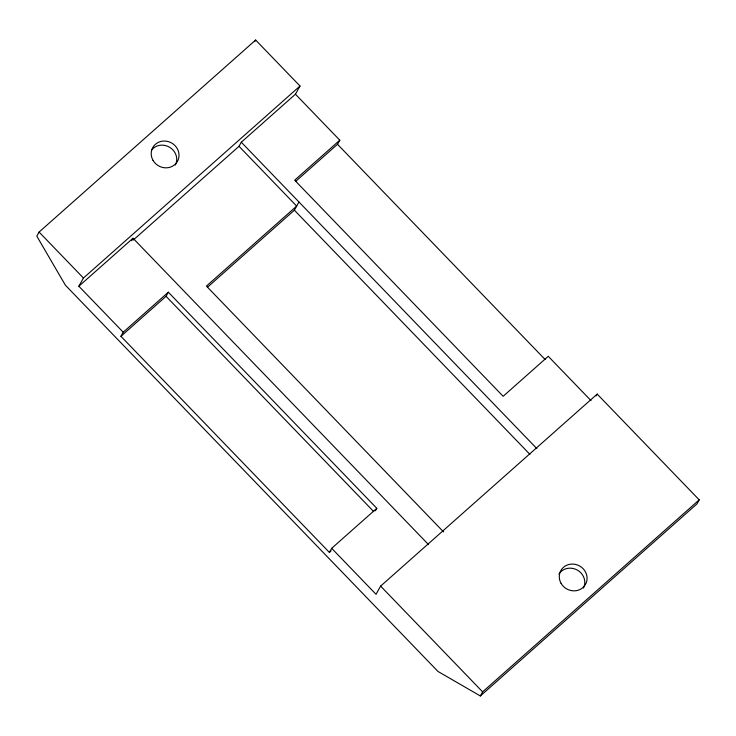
<?xml version="1.0" encoding="UTF-8"?>
<svg xmlns="http://www.w3.org/2000/svg" width="736" height="736" viewBox="0 0 736 736"><rect width="100%" height="100%" fill="white"/><g stroke="black" fill="none" stroke-linecap="round" stroke-linejoin="round"><path stroke-width="1.1" d="M133.299 240.037L239.007 146.308L241.298 142.214L295.44 94.208L300.012 86.02L255.659 40.038L39.091 232.061L36.8 236.155L65.412 285.228L437.984 671.462L480.341 695.962L696.909 503.939L699.2 499.845L597.19 394.082L380.613 586.114L376.032 594.302L331.678 548.32L376.804 508.318L168.342 292.21L123.216 332.212L120.934 336.315L329.397 552.423L331.099 550.905M123.216 332.212L78.862 286.24L83.444 278.042L300.012 86.02M131.634 240.69L133.004 238.225L428.582 544.649M254.748 41.676L255.659 40.038M120.934 336.315L166.051 296.304L168.342 292.21M207.58 287.141L294.372 210.183L298.954 201.986M295.789 181.268L337.502 144.284L339.793 140.19L295.44 94.208M329.397 552.423L331.678 548.32M375.424 510.775L376.804 508.318M596.169 395.904L597.19 394.082M480.341 695.962L482.623 691.868L699.2 499.845M78.862 286.24L133.004 238.225M339.793 140.19L294.676 180.191L503.139 396.299L548.256 356.298L591.026 400.632M337.502 144.284L545.174 359.573M241.298 142.214L536.866 448.629M239.007 146.308L296.663 206.089L206.43 286.092L443.541 531.907M294.372 210.183L529.892 454.342M166.051 296.304L373.713 511.584M39.091 232.061L83.444 278.042M380.613 586.114L482.623 691.868M558.891 574.062A14.15 13.174 29.2 0 1 577.42 570.124A14.15 13.174 29.2 0 1 583.446 588.055M151.496 150.107A14.15 13.174 29.2 0 1 169.887 147.421A14.15 13.174 29.2 0 1 175.389 165.039M561.062 583.344A14.15 13.174 29.2 0 0 585.166 584.954A14.15 13.174 29.2 0 0 573.289 564.089A14.15 13.174 29.2 0 0 561.062 583.344M153.005 160.328A14.15 13.174 29.2 0 0 177.109 161.938A14.15 13.174 29.2 0 0 165.232 141.064A14.15 13.174 29.2 0 0 153.005 160.328"/></g></svg>
